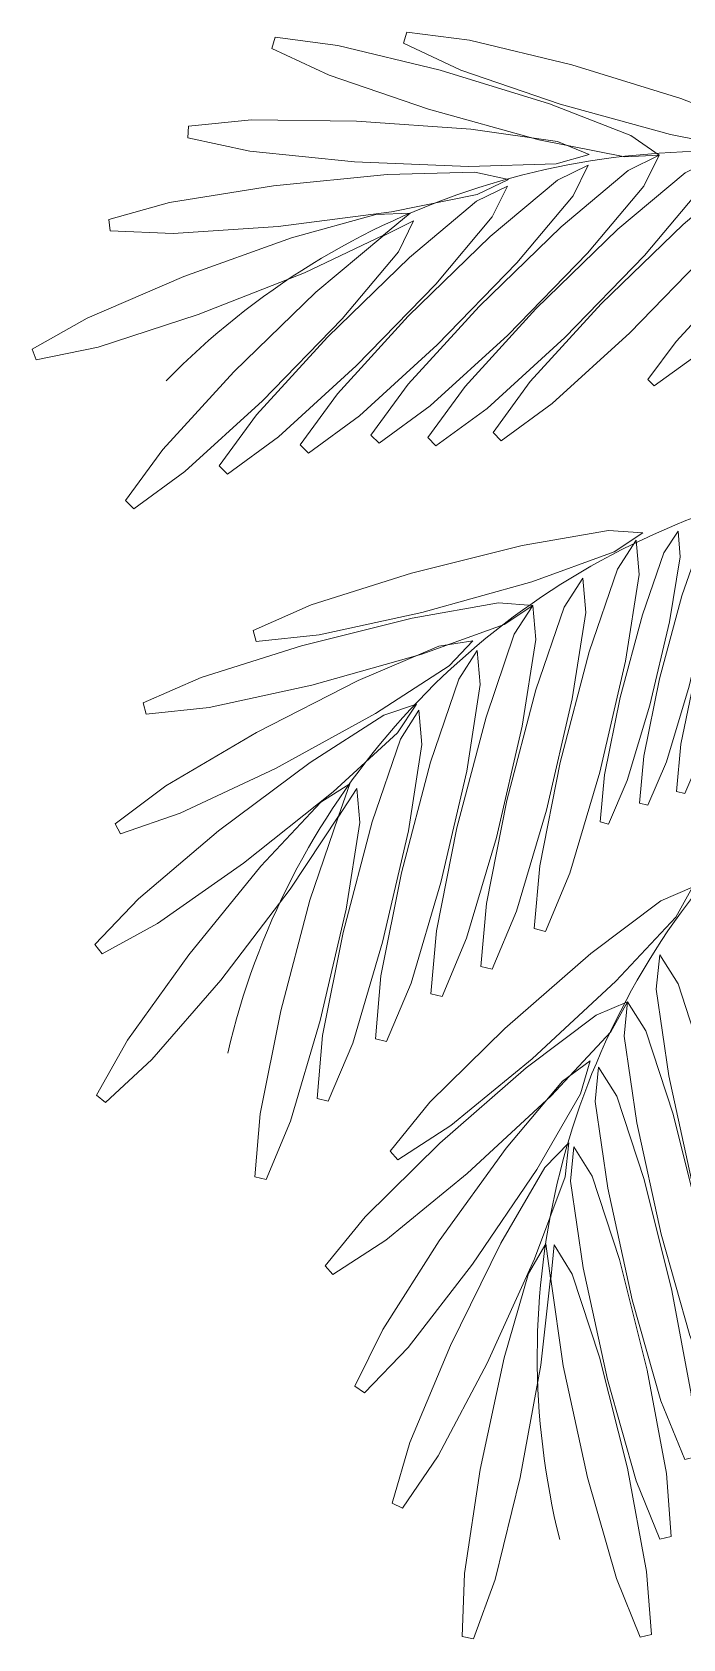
# Model space of a CAD drawing. Header units: inches. Extents: x 26.6 to 66.9, y -8.9 to 33.5.
# Drawn here: x 53.589 to 54.396, y 17.387 to 19.38 of the extents above; entities that cross this region are included whole.
import ezdxf

# ---------------------------------------------------------------- set-up
doc = ezdxf.new("R2010")
doc.units = ezdxf.units.IN
doc.header["$MEASUREMENT"] = 0
doc.layers.add('19', color=106, linetype='Continuous')
doc.layers.add('TREE E 1 75', color=9, linetype='Continuous', lineweight=5, transparency=0.6)

# ---------------------------------------------------------------- blocks, each defined once
blk = doc.blocks.new('A$C40756668')
at = {"layer": 'TREE E 1 75'}
for points in [[(0.7772, 8.4413, 0), (0.7346, 8.4393, 0), (0.6281, 8.4606, 0), (0.4915, 8.4983, 0), (0.3681, 8.5404, 0), (0.2972, 8.5737, 0), (0.3012, 8.5875, 0), (0.3789, 8.5774, 0), (0.5056, 8.5467, 0), (0.6411, 8.5051, 0), (0.7423, 8.4658, 0), (0.7772, 8.4413, 0)], [(0.9403, 8.4478, 0), (0.8978, 8.4458, 0), (0.7913, 8.4671, 0), (0.6547, 8.5047, 0), (0.5313, 8.5469, 0), (0.4604, 8.5802, 0), (0.4644, 8.5939, 0), (0.5421, 8.5839, 0), (0.6688, 8.5532, 0), (0.8042, 8.5116, 0), (0.9055, 8.4723, 0), (0.9403, 8.4478, 0)], [(0.6906, 8.4422, 0), (0.6495, 8.4307, 0), (0.541, 8.4274, 0), (0.3994, 8.4333, 0), (0.2697, 8.4465, 0), (0.1931, 8.4629, 0), (0.1939, 8.4772, 0), (0.2719, 8.485, 0), (0.4022, 8.4837, 0), (0.5436, 8.4737, 0), (0.6511, 8.4583, 0), (0.6906, 8.4422, 0)], [(0.6893, 8.4291, 0), (0.6511, 8.4103, 0), (0.5679, 8.3405, 0), (0.4663, 8.2417, 0), (0.3784, 8.1455, 0), (0.3322, 8.0822, 0), (0.3424, 8.072, 0), (0.4056, 8.1182, 0), (0.5019, 8.2061, 0), (0.6007, 8.3077, 0), (0.6705, 8.3909, 0), (0.6893, 8.4291, 0)], [(0.7772, 8.4413, 0), (0.7389, 8.4225, 0), (0.6557, 8.3527, 0), (0.5541, 8.2539, 0), (0.4662, 8.1576, 0), (0.42, 8.0943, 0), (0.4302, 8.0842, 0), (0.4935, 8.1304, 0), (0.5898, 8.2182, 0), (0.6885, 8.3199, 0), (0.7584, 8.403, 0), (0.7772, 8.4413, 0)], [(0.8476, 8.4382, 0), (0.8093, 8.4194, 0), (0.7262, 8.3496, 0), (0.6245, 8.2508, 0), (0.5366, 8.1545, 0), (0.4904, 8.0913, 0), (0.5006, 8.0811, 0), (0.5639, 8.1273, 0), (0.6602, 8.2151, 0), (0.7589, 8.3168, 0), (0.8288, 8.3999, 0), (0.8476, 8.4382, 0)], [(0.9284, 8.4443, 0), (0.8902, 8.4255, 0), (0.807, 8.3556, 0), (0.7054, 8.2569, 0), (0.6175, 8.1606, 0), (0.5713, 8.0973, 0), (0.5815, 8.0872, 0), (0.6447, 8.1334, 0), (0.741, 8.2212, 0), (0.8398, 8.3228, 0), (0.9097, 8.406, 0), (0.9284, 8.4443, 0)], [(0.5904, 8.4111, 0), (0.5518, 8.3928, 0), (0.4454, 8.3712, 0), (0.3049, 8.3531, 0), (0.1748, 8.3443, 0), (0.0965, 8.3475, 0), (0.0949, 8.3618, 0), (0.1704, 8.3825, 0), (0.2991, 8.4032, 0), (0.4402, 8.4173, 0), (0.5487, 8.4202, 0), (0.5904, 8.4111, 0)], [(1.0325, 8.4219, 0), (1.0038, 8.4079, 0), (0.9412, 8.3558, 0), (0.8645, 8.2822, 0), (0.7983, 8.2103, 0), (0.7634, 8.163, 0), (0.771, 8.1553, 0), (0.8186, 8.1897, 0), (0.8912, 8.2553, 0), (0.9656, 8.3311, 0), (1.0183, 8.3932, 0), (1.0325, 8.4219, 0)], [(0.5891, 8.403, 0), (0.5508, 8.3842, 0), (0.4676, 8.3144, 0), (0.366, 8.2156, 0), (0.2781, 8.1193, 0), (0.2319, 8.0561, 0), (0.2421, 8.0459, 0), (0.3054, 8.0921, 0), (0.4017, 8.18, 0), (0.5004, 8.2816, 0), (0.5703, 8.3648, 0), (0.5891, 8.403, 0)], [(0.4685, 8.3693, 0), (0.4356, 8.3422, 0), (0.3377, 8.2954, 0), (0.2057, 8.2436, 0), (0.0818, 8.2034, 0), (0.0051, 8.1874, 0), (0, 8.2009, 0), (0.0682, 8.2394, 0), (0.188, 8.2908, 0), (0.3214, 8.3388, 0), (0.4259, 8.368, 0), (0.4685, 8.3693, 0)], [(0.4729, 8.3599, 0), (0.4346, 8.3411, 0), (0.3515, 8.2713, 0), (0.2498, 8.1725, 0), (0.1619, 8.0762, 0), (0.1158, 8.013, 0), (0.1259, 8.0028, 0), (0.1892, 8.049, 0), (0.2855, 8.1369, 0), (0.3842, 8.2385, 0), (0.4541, 8.3217, 0), (0.4729, 8.3599, 0)], [(0.8954, 8.013, 0), (0.8779, 7.9862, 0), (0.8513, 7.9093, 0), (0.8238, 7.8066, 0), (0.8042, 7.7108, 0), (0.7988, 7.6523, 0), (0.8092, 7.6497, 0), (0.8322, 7.7038, 0), (0.8605, 7.7974, 0), (0.885, 7.9008, 0), (0.898, 7.9812, 0), (0.8954, 8.013, 0)], [(0.8494, 7.9985, 0), (0.832, 7.9717, 0), (0.8053, 7.8948, 0), (0.7778, 7.7921, 0), (0.7582, 7.6963, 0), (0.7528, 7.6378, 0), (0.7633, 7.6352, 0), (0.7862, 7.6892, 0), (0.8145, 7.7829, 0), (0.839, 7.8863, 0), (0.852, 7.9667, 0), (0.8494, 7.9985, 0)], [(0.7571, 7.973, 0), (0.7216, 7.9494, 0), (0.6195, 7.9125, 0), (0.483, 7.8741, 0), (0.3557, 7.8465, 0), (0.2778, 7.8383, 0), (0.2741, 7.8521, 0), (0.3458, 7.8837, 0), (0.4701, 7.9229, 0), (0.6076, 7.9573, 0), (0.7145, 7.976, 0), (0.7571, 7.973, 0)], [(0.8006, 7.9752, 0), (0.7831, 7.9484, 0), (0.7565, 7.8715, 0), (0.729, 7.7688, 0), (0.7094, 7.673, 0), (0.704, 7.6145, 0), (0.7144, 7.6118, 0), (0.7374, 7.6659, 0), (0.7657, 7.7595, 0), (0.7902, 7.8629, 0), (0.8032, 7.9434, 0), (0.8006, 7.9752, 0)], [(0.7487, 7.9639, 0), (0.7256, 7.928, 0), (0.6906, 7.8253, 0), (0.6546, 7.6882, 0), (0.6292, 7.5603, 0), (0.6223, 7.4823, 0), (0.6363, 7.4789, 0), (0.6666, 7.5511, 0), (0.7036, 7.6761, 0), (0.7356, 7.8141, 0), (0.7524, 7.9214, 0), (0.7487, 7.9639, 0)], [(0.6826, 7.9169, 0), (0.6595, 7.881, 0), (0.6245, 7.7783, 0), (0.5885, 7.6412, 0), (0.5631, 7.5133, 0), (0.5562, 7.4353, 0), (0.5702, 7.4319, 0), (0.6005, 7.5041, 0), (0.6375, 7.6291, 0), (0.6695, 7.7671, 0), (0.6863, 7.8744, 0), (0.6826, 7.9169, 0)], [(0.6207, 7.8831, 0), (0.5853, 7.8595, 0), (0.4831, 7.8226, 0), (0.3467, 7.7842, 0), (0.2193, 7.7566, 0), (0.1414, 7.7484, 0), (0.1377, 7.7622, 0), (0.2094, 7.7938, 0), (0.3337, 7.833, 0), (0.4712, 7.8674, 0), (0.5782, 7.8861, 0), (0.6207, 7.8831, 0)], [(0.6207, 7.8831, 0), (0.5977, 7.8473, 0), (0.5626, 7.7445, 0), (0.5266, 7.6074, 0), (0.5012, 7.4796, 0), (0.4944, 7.4015, 0), (0.5083, 7.3981, 0), (0.5386, 7.4703, 0), (0.5756, 7.5953, 0), (0.6076, 7.7334, 0), (0.6244, 7.8407, 0), (0.6207, 7.8831, 0)], [(0.5461, 7.8392, 0), (0.5169, 7.8081, 0), (0.4257, 7.7492, 0), (0.3015, 7.681, 0), (0.1836, 7.6253, 0), (0.1096, 7.5997, 0), (0.1029, 7.6124, 0), (0.1656, 7.6593, 0), (0.2779, 7.7256, 0), (0.404, 7.7901, 0), (0.504, 7.8325, 0), (0.5461, 7.8392, 0)], [(0.5518, 7.8273, 0), (0.5288, 7.7915, 0), (0.4937, 7.6887, 0), (0.4577, 7.5516, 0), (0.4323, 7.4238, 0), (0.4255, 7.3457, 0), (0.4394, 7.3423, 0), (0.4697, 7.4145, 0), (0.5067, 7.5395, 0), (0.5387, 7.6776, 0), (0.5555, 7.7849, 0), (0.5518, 7.8273, 0)], [(0.4764, 7.7607, 0), (0.4529, 7.7252, 0), (0.373, 7.6517, 0), (0.262, 7.5635, 0), (0.1553, 7.4887, 0), (0.0866, 7.451, 0), (0.0778, 7.4624, 0), (0.1317, 7.5192, 0), (0.2312, 7.6035, 0), (0.3447, 7.6884, 0), (0.4361, 7.747, 0), (0.4764, 7.7607, 0)], [(0.4795, 7.7531, 0), (0.4564, 7.7173, 0), (0.4214, 7.6145, 0), (0.3854, 7.4774, 0), (0.36, 7.3496, 0), (0.3531, 7.2715, 0), (0.3671, 7.2681, 0), (0.3974, 7.3403, 0), (0.4344, 7.4653, 0), (0.4664, 7.6034, 0), (0.4832, 7.7107, 0), (0.4795, 7.7531, 0)], [(0.3937, 7.662, 0), (0.3796, 7.6218, 0), (0.3199, 7.531, 0), (0.2338, 7.4185, 0), (0.1484, 7.32, 0), (0.091, 7.2667, 0), (0.0797, 7.2756, 0), (0.1182, 7.3438, 0), (0.1942, 7.4498, 0), (0.2835, 7.5598, 0), (0.3579, 7.6389, 0), (0.3937, 7.662, 0)], [(0.4023, 7.6562, 0), (0.3793, 7.6203, 0), (0.3442, 7.5176, 0), (0.3082, 7.3805, 0), (0.2828, 7.2526, 0), (0.276, 7.1746, 0), (0.2899, 7.1711, 0), (0.3202, 7.2434, 0), (0.3572, 7.3684, 0), (0.3892, 7.5064, 0), (0.406, 7.6137, 0), (0.4023, 7.6562, 0)], [(0.8187, 7.5336, 0), (0.7979, 7.4964, 0), (0.7237, 7.4171, 0), (0.6197, 7.3208, 0), (0.5189, 7.2382, 0), (0.4532, 7.1955, 0), (0.4436, 7.2061, 0), (0.4931, 7.2669, 0), (0.586, 7.3583, 0), (0.6927, 7.4515, 0), (0.7795, 7.5169, 0), (0.8187, 7.5336, 0)], [(0.7779, 7.4497, 0), (0.7737, 7.4073, 0), (0.7893, 7.2998, 0), (0.8196, 7.1614, 0), (0.8551, 7.0359, 0), (0.8845, 6.9633, 0), (0.8985, 6.9666, 0), (0.8926, 7.0447, 0), (0.8687, 7.1729, 0), (0.8344, 7.3104, 0), (0.8006, 7.4136, 0), (0.7779, 7.4497, 0)], [(0.7382, 7.3915, 0), (0.7174, 7.3543, 0), (0.6432, 7.275, 0), (0.5392, 7.1787, 0), (0.4384, 7.0961, 0), (0.3727, 7.0534, 0), (0.3631, 7.0641, 0), (0.4126, 7.1248, 0), (0.5055, 7.2163, 0), (0.6122, 7.3095, 0), (0.699, 7.3748, 0), (0.7382, 7.3915, 0)], [(0.7382, 7.3915, 0), (0.734, 7.3491, 0), (0.7495, 7.2416, 0), (0.7799, 7.1032, 0), (0.8154, 6.9777, 0), (0.8448, 6.9051, 0), (0.8588, 6.9084, 0), (0.8529, 6.9865, 0), (0.829, 7.1147, 0), (0.7947, 7.2522, 0), (0.7608, 7.3554, 0), (0.7382, 7.3915, 0)], [(0.6917, 7.3184, 0), (0.6799, 7.2775, 0), (0.6255, 7.1835, 0), (0.5459, 7.0662, 0), (0.4663, 6.963, 0), (0.412, 6.9065, 0), (0.4002, 6.9148, 0), (0.4347, 6.9851, 0), (0.5046, 7.0952, 0), (0.5875, 7.2101, 0), (0.6573, 7.2933, 0), (0.6917, 7.3184, 0)], [(0.7022, 7.3104, 0), (0.698, 7.268, 0), (0.7136, 7.1605, 0), (0.7439, 7.0221, 0), (0.7794, 6.8967, 0), (0.8089, 6.8241, 0), (0.8228, 6.8274, 0), (0.8169, 6.9055, 0), (0.793, 7.0336, 0), (0.7587, 7.1711, 0), (0.7249, 7.2743, 0), (0.7022, 7.3104, 0)], [(0.6654, 7.2168, 0), (0.6606, 7.1745, 0), (0.6229, 7.0726, 0), (0.5642, 6.9436, 0), (0.5032, 6.8285, 0), (0.4592, 6.7636, 0), (0.4462, 6.7698, 0), (0.4683, 6.8449, 0), (0.5186, 6.9652, 0), (0.581, 7.0924, 0), (0.6357, 7.1862, 0), (0.6654, 7.2168, 0)], [(0.6716, 7.2115, 0), (0.6674, 7.169, 0), (0.6829, 7.0616, 0), (0.7132, 6.9231, 0), (0.7488, 6.7977, 0), (0.7782, 6.7251, 0), (0.7922, 6.7284, 0), (0.7863, 6.8065, 0), (0.7624, 6.9346, 0), (0.728, 7.0721, 0), (0.6942, 7.1753, 0), (0.6716, 7.2115, 0)], [(0.6367, 7.0913, 0), (0.6424, 7.049, 0), (0.6306, 6.9411, 0), (0.605, 6.8017, 0), (0.5739, 6.6751, 0), (0.547, 6.6015, 0), (0.5329, 6.6043, 0), (0.5361, 6.6826, 0), (0.5555, 6.8115, 0), (0.5851, 6.9501, 0), (0.6153, 7.0544, 0), (0.6367, 7.0913, 0)], [(0.647, 7.09, 0), (0.6428, 7.0476, 0), (0.6583, 6.9401, 0), (0.6886, 6.8017, 0), (0.7242, 6.6763, 0), (0.7536, 6.6037, 0), (0.7676, 6.6069, 0), (0.7617, 6.685, 0), (0.7378, 6.8132, 0), (0.7034, 6.9507, 0), (0.6696, 7.0539, 0), (0.647, 7.09, 0)]]:
    blk.add_polyline3d(points, dxfattribs=at)
for centre, start, end in [((0.8395, 7.5066), 23.5147, 135.7897), ((1.1573, 7.1153), 54.6428, 166.9178), ((1.5654, 6.9519), 81.7072, 193.9822)]:
    blk.add_arc(centre, 0.9393, start, end, dxfattribs=at)

msp = doc.modelspace()

# ---------------------------------------------------------------- block references
at = {"layer": '19'}
msp.add_blockref('A$C40756668', (53.5892, 10.7857), dxfattribs=at)

doc.saveas('drawing.dxf')
